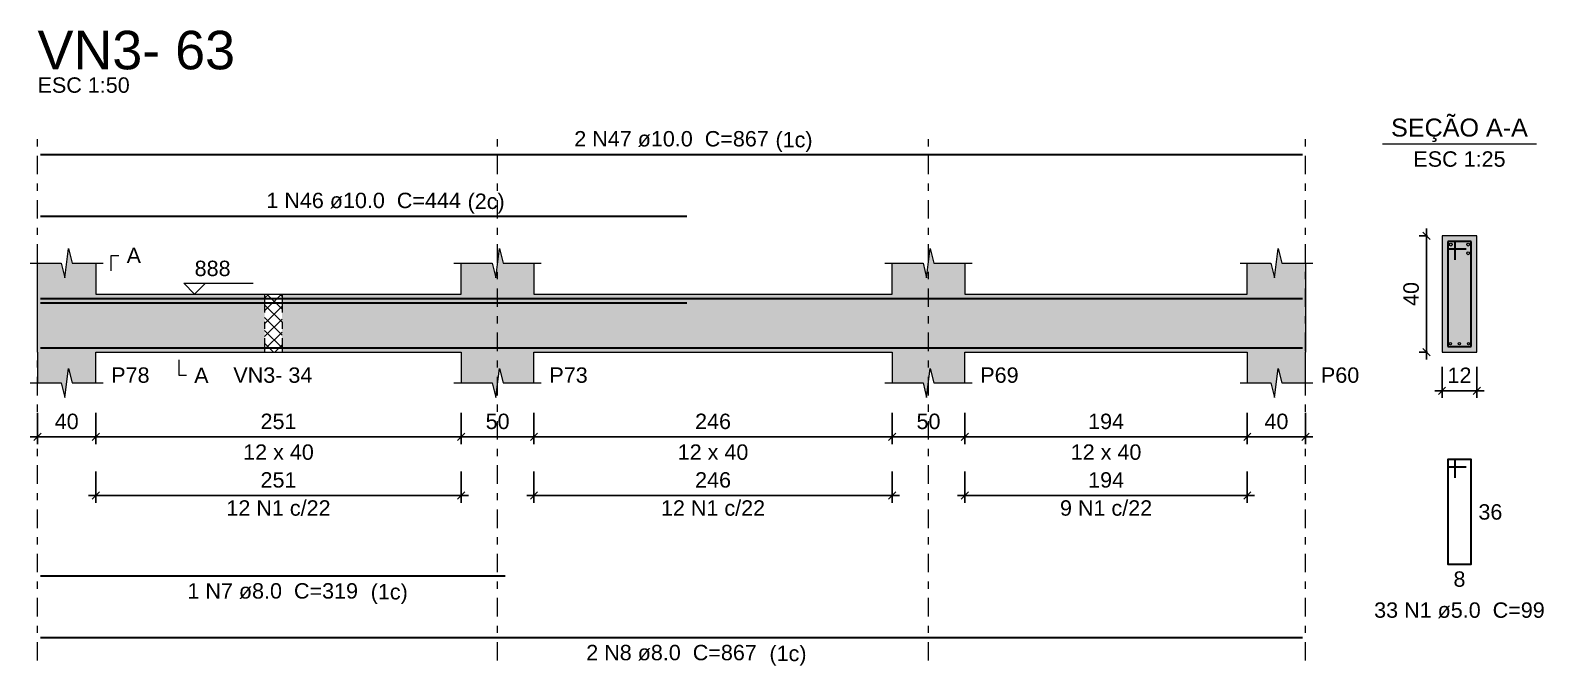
# Model space of a CAD drawing. Header units: millimetres. Extents: x -8 to 605, y -494 to 220.
# Drawn here: x 521.81 to 542.6, y -435.33 to -426.59 of the extents above; entities that cross this region are included whole.
import ezdxf

# ---------------------------------------------------------------- set-up
doc = ezdxf.new("R2010")
doc.units = ezdxf.units.MM
doc.header["$MEASUREMENT"] = 0
doc.linetypes.add('DASHDOT', pattern=[2.54, 1.27, -0.635, 0, -0.635])
doc.linetypes.add('NULL', pattern=[0])
for name, color, linetype, lineweight in [('Descrição da armadura', 7, 'Continuous', 0), ('DT-Barras na forma', 7, 'Continuous', 30), ('DT-Barras no corte', 5, 'Continuous', 5), ('DT-Barras rebatidas', 7, 'Continuous', 30), ('DT-Cotas', 7, 'Continuous', 5), ('DT-Forma', 5, 'Continuous', 5), ('DT-Hachura forma vigas', 252, 'Continuous', 5), ('DT-Hachura intersecção vigas', 9, 'Continuous', 5), ('DT-Hachura seção vigas', 252, 'Continuous', 5), ('DT-Pontilhado', 9, 'DASHDOT', 5), ('DT-Textos', 7, 'Continuous', 5), ('DT-Título', 5, 'Continuous', 20), ('Textos armaduras', 7, 'Continuous', 0)]:
    doc.layers.add(name, color=color, linetype=linetype, lineweight=lineweight)
doc.styles.add('Arial', font='arial.ttf')
doc.dimstyles.new('UM_25.000000', dxfattribs={"dimtxt": 0.18, "dimasz": 0.1, "dimexe": 0.1, "dimexo": 0.2, "dimgap": 0, "dimtad": 1, "dimtih": 1, "dimtoh": 1, "dimdec": 1, "dimlfac": 25, "dimzin": 0, "dimdsep": 46, "dimtxsty": 'Standard', "dimcen": 0.09, "dimdle": 0.1, "dimadec": 1, "dimazin": 2, "dimtfac": 1, "dimtdec": 4, "dimtofl": 0, "dimtmove": 0, "dimatfit": 3, "dimfxl": 1, "dimtolj": 1, "dimarcsym": 0})
doc.dimstyles.new('UM_50.000000', dxfattribs={"dimtxt": 0.18, "dimasz": 0.1, "dimexe": 0.1, "dimexo": 0.2, "dimgap": 0, "dimtad": 1, "dimtih": 1, "dimtoh": 1, "dimdec": 1, "dimlfac": 50, "dimzin": 0, "dimdsep": 46, "dimtxsty": 'Standard', "dimcen": 0.09, "dimdle": 0.1, "dimadec": 1, "dimazin": 2, "dimtfac": 1, "dimtdec": 4, "dimtofl": 0, "dimtmove": 0, "dimatfit": 3, "dimfxl": 1, "dimtolj": 1, "dimarcsym": 0})

# ---------------------------------------------------------------- blocks, each defined once
blk = doc.blocks.new('_Oblique')
at = {"color": 0, "linetype": 'ByBlock', "lineweight": -2}
blk.add_line((-0.5, -0.5), (0.5, 0.5), dxfattribs=at)
blk = doc.blocks.new('*D5085')
at = {"layer": 'Defpoints', "color": 0, "transparency": 16777216}
for p in [(521.906, -431.656), (522.706, -431.656), (522.706, -432.185)]:
    blk.add_point(p, dxfattribs=at)
at = {"layer": 'DT-Cotas', "color": 0, "lineweight": -2, "transparency": 16777216}
for p, q in [((521.906, -431.856), (521.906, -432.285)), ((522.706, -431.856), (522.706, -432.285)), ((521.806, -432.185), (522.806, -432.185))]:
    blk.add_line(p, q, dxfattribs=at)
at = {"layer": 'DT-Cotas', "color": 0, "lineweight": -2, "transparency": 16777216, "xscale": 0.1, "yscale": 0.1, "zscale": 0.1, "rotation": 180}
blk.add_blockref('_Oblique', (521.906, -432.185), dxfattribs=at)
at = {"layer": 'DT-Cotas', "color": 0, "lineweight": -2, "transparency": 16777216, "xscale": 0.1, "yscale": 0.1, "zscale": 0.1}
blk.add_blockref('_Oblique', (522.706, -432.185), dxfattribs=at)
at = {"layer": 'DT-Cotas', "color": 7, "transparency": 16777216, "insert": (522.306, -431.973), "char_height": 0.2118, "attachment_point": 5, "rotation": 0.0057, "style": 'Arial'}
blk.add_mtext('\\A1;40', dxfattribs=at)
blk = doc.blocks.new('*D5086')
at = {"layer": 'Defpoints', "color": 0, "transparency": 16777216}
for p in [(522.706, -431.656), (527.726, -431.656), (527.726, -432.185)]:
    blk.add_point(p, dxfattribs=at)
at = {"layer": 'DT-Cotas', "color": 0, "lineweight": -2, "transparency": 16777216}
for p, q in [((522.706, -431.856), (522.706, -432.285)), ((527.726, -431.856), (527.726, -432.285)), ((522.606, -432.185), (527.826, -432.185))]:
    blk.add_line(p, q, dxfattribs=at)
at = {"layer": 'DT-Cotas', "color": 0, "lineweight": -2, "transparency": 16777216, "xscale": 0.1, "yscale": 0.1, "zscale": 0.1, "rotation": 180}
blk.add_blockref('_Oblique', (522.706, -432.185), dxfattribs=at)
at = {"layer": 'DT-Cotas', "color": 0, "lineweight": -2, "transparency": 16777216, "xscale": 0.1, "yscale": 0.1, "zscale": 0.1}
blk.add_blockref('_Oblique', (527.726, -432.185), dxfattribs=at)
at = {"layer": 'DT-Cotas', "color": 7, "transparency": 16777216, "insert": (525.216, -431.973), "char_height": 0.2118, "attachment_point": 5, "rotation": 0.0057, "style": 'Arial'}
blk.add_mtext('\\A1;251', dxfattribs=at)
blk = doc.blocks.new('*D5087')
at = {"layer": 'Defpoints', "color": 0, "transparency": 16777216}
for p in [(527.726, -431.656), (528.726, -431.656), (528.726, -432.185)]:
    blk.add_point(p, dxfattribs=at)
at = {"layer": 'DT-Cotas', "color": 0, "lineweight": -2, "transparency": 16777216}
for p, q in [((527.726, -431.856), (527.726, -432.285)), ((528.726, -431.856), (528.726, -432.285)), ((527.626, -432.185), (528.826, -432.185))]:
    blk.add_line(p, q, dxfattribs=at)
at = {"layer": 'DT-Cotas', "color": 0, "lineweight": -2, "transparency": 16777216, "xscale": 0.1, "yscale": 0.1, "zscale": 0.1, "rotation": 180}
blk.add_blockref('_Oblique', (527.726, -432.185), dxfattribs=at)
at = {"layer": 'DT-Cotas', "color": 0, "lineweight": -2, "transparency": 16777216, "xscale": 0.1, "yscale": 0.1, "zscale": 0.1}
blk.add_blockref('_Oblique', (528.726, -432.185), dxfattribs=at)
at = {"layer": 'DT-Cotas', "color": 7, "transparency": 16777216, "insert": (528.226, -431.973), "char_height": 0.2118, "attachment_point": 5, "rotation": 0.0057, "style": 'Arial'}
blk.add_mtext('\\A1;50', dxfattribs=at)
blk = doc.blocks.new('*D5088')
at = {"layer": 'Defpoints', "color": 0, "transparency": 16777216}
for p in [(528.726, -431.656), (533.646, -431.656), (533.646, -432.185)]:
    blk.add_point(p, dxfattribs=at)
at = {"layer": 'DT-Cotas', "color": 0, "lineweight": -2, "transparency": 16777216}
for p, q in [((528.726, -431.856), (528.726, -432.285)), ((533.646, -431.856), (533.646, -432.285)), ((528.626, -432.185), (533.746, -432.185))]:
    blk.add_line(p, q, dxfattribs=at)
at = {"layer": 'DT-Cotas', "color": 0, "lineweight": -2, "transparency": 16777216, "xscale": 0.1, "yscale": 0.1, "zscale": 0.1, "rotation": 180}
blk.add_blockref('_Oblique', (528.726, -432.185), dxfattribs=at)
at = {"layer": 'DT-Cotas', "color": 0, "lineweight": -2, "transparency": 16777216, "xscale": 0.1, "yscale": 0.1, "zscale": 0.1}
blk.add_blockref('_Oblique', (533.646, -432.185), dxfattribs=at)
at = {"layer": 'DT-Cotas', "color": 7, "transparency": 16777216, "insert": (531.186, -431.973), "char_height": 0.2118, "attachment_point": 5, "rotation": 0.0057, "style": 'Arial'}
blk.add_mtext('\\A1;246', dxfattribs=at)
blk = doc.blocks.new('*D5089')
at = {"layer": 'Defpoints', "color": 0, "transparency": 16777216}
for p in [(533.646, -431.656), (534.646, -431.656), (534.646, -432.185)]:
    blk.add_point(p, dxfattribs=at)
at = {"layer": 'DT-Cotas', "color": 0, "lineweight": -2, "transparency": 16777216}
for p, q in [((533.646, -431.856), (533.646, -432.285)), ((534.646, -431.856), (534.646, -432.285)), ((533.546, -432.185), (534.746, -432.185))]:
    blk.add_line(p, q, dxfattribs=at)
at = {"layer": 'DT-Cotas', "color": 0, "lineweight": -2, "transparency": 16777216, "xscale": 0.1, "yscale": 0.1, "zscale": 0.1, "rotation": 180}
blk.add_blockref('_Oblique', (533.646, -432.185), dxfattribs=at)
at = {"layer": 'DT-Cotas', "color": 0, "lineweight": -2, "transparency": 16777216, "xscale": 0.1, "yscale": 0.1, "zscale": 0.1}
blk.add_blockref('_Oblique', (534.646, -432.185), dxfattribs=at)
at = {"layer": 'DT-Cotas', "color": 7, "transparency": 16777216, "insert": (534.146, -431.973), "char_height": 0.2118, "attachment_point": 5, "rotation": 0.0057, "style": 'Arial'}
blk.add_mtext('\\A1;50', dxfattribs=at)
blk = doc.blocks.new('*D5090')
at = {"layer": 'Defpoints', "color": 0, "transparency": 16777216}
for p in [(534.646, -431.656), (538.526, -431.656), (538.526, -432.185)]:
    blk.add_point(p, dxfattribs=at)
at = {"layer": 'DT-Cotas', "color": 0, "lineweight": -2, "transparency": 16777216}
for p, q in [((534.646, -431.856), (534.646, -432.285)), ((538.526, -431.856), (538.526, -432.285)), ((534.546, -432.185), (538.626, -432.185))]:
    blk.add_line(p, q, dxfattribs=at)
at = {"layer": 'DT-Cotas', "color": 0, "lineweight": -2, "transparency": 16777216, "xscale": 0.1, "yscale": 0.1, "zscale": 0.1, "rotation": 180}
blk.add_blockref('_Oblique', (534.646, -432.185), dxfattribs=at)
at = {"layer": 'DT-Cotas', "color": 0, "lineweight": -2, "transparency": 16777216, "xscale": 0.1, "yscale": 0.1, "zscale": 0.1}
blk.add_blockref('_Oblique', (538.526, -432.185), dxfattribs=at)
at = {"layer": 'DT-Cotas', "color": 7, "transparency": 16777216, "insert": (536.586, -431.973), "char_height": 0.2118, "attachment_point": 5, "rotation": 0.0057, "style": 'Arial'}
blk.add_mtext('\\A1;194', dxfattribs=at)
blk = doc.blocks.new('*D5091')
at = {"layer": 'Defpoints', "color": 0, "transparency": 16777216}
for p in [(538.526, -431.656), (539.326, -431.656), (539.326, -432.185)]:
    blk.add_point(p, dxfattribs=at)
at = {"layer": 'DT-Cotas', "color": 0, "lineweight": -2, "transparency": 16777216}
for p, q in [((538.526, -431.856), (538.526, -432.285)), ((539.326, -431.856), (539.326, -432.285)), ((538.426, -432.185), (539.426, -432.185))]:
    blk.add_line(p, q, dxfattribs=at)
at = {"layer": 'DT-Cotas', "color": 0, "lineweight": -2, "transparency": 16777216, "xscale": 0.1, "yscale": 0.1, "zscale": 0.1, "rotation": 180}
blk.add_blockref('_Oblique', (538.526, -432.185), dxfattribs=at)
at = {"layer": 'DT-Cotas', "color": 0, "lineweight": -2, "transparency": 16777216, "xscale": 0.1, "yscale": 0.1, "zscale": 0.1}
blk.add_blockref('_Oblique', (539.326, -432.185), dxfattribs=at)
at = {"layer": 'DT-Cotas', "color": 7, "transparency": 16777216, "insert": (538.926, -431.973), "char_height": 0.2118, "attachment_point": 5, "rotation": 0.0057, "style": 'Arial'}
blk.add_mtext('\\A1;40', dxfattribs=at)
blk = doc.blocks.new('*D5092')
at = {"layer": 'Defpoints', "color": 0, "transparency": 16777216}
for p in [(540.989, -429.42), (541.201, -429.42), (541.201, -431.02)]:
    blk.add_point(p, dxfattribs=at)
at = {"layer": 'DT-Cotas', "color": 0, "lineweight": -2, "transparency": 16777216}
for p, q in [((540.989, -431.12), (540.989, -429.32)), ((541.001, -429.42), (540.889, -429.42)), ((541.001, -431.02), (540.889, -431.02))]:
    blk.add_line(p, q, dxfattribs=at)
at = {"layer": 'DT-Cotas', "color": 0, "lineweight": -2, "transparency": 16777216, "xscale": 0.1, "yscale": 0.1, "zscale": 0.1}
for p, rotation in [((540.989, -429.42), 90), ((540.989, -431.02), 270)]:
    blk.add_blockref('_Oblique', p, dxfattribs=dict(at, rotation=rotation))
at = {"layer": 'DT-Cotas', "color": 7, "transparency": 16777216, "insert": (540.777, -430.22), "char_height": 0.2118, "attachment_point": 5, "rotation": 90, "style": 'Arial'}
blk.add_mtext('\\A1;40', dxfattribs=at)
blk = doc.blocks.new('*D5093')
at = {"layer": 'Defpoints', "color": 0, "transparency": 16777216}
for p in [(541.201, -431.02), (541.681, -431.02), (541.681, -431.55)]:
    blk.add_point(p, dxfattribs=at)
at = {"layer": 'DT-Cotas', "color": 0, "lineweight": -2, "transparency": 16777216}
for p, q in [((541.201, -431.22), (541.201, -431.65)), ((541.681, -431.22), (541.681, -431.65)), ((541.101, -431.55), (541.781, -431.55))]:
    blk.add_line(p, q, dxfattribs=at)
at = {"layer": 'DT-Cotas', "color": 0, "lineweight": -2, "transparency": 16777216, "xscale": 0.1, "yscale": 0.1, "zscale": 0.1, "rotation": 180}
blk.add_blockref('_Oblique', (541.201, -431.55), dxfattribs=at)
at = {"layer": 'DT-Cotas', "color": 0, "lineweight": -2, "transparency": 16777216, "xscale": 0.1, "yscale": 0.1, "zscale": 0.1}
blk.add_blockref('_Oblique', (541.681, -431.55), dxfattribs=at)
at = {"layer": 'DT-Cotas', "color": 7, "transparency": 16777216, "insert": (541.441, -431.338), "char_height": 0.2118, "attachment_point": 5, "rotation": 0.0057, "style": 'Arial'}
blk.add_mtext('\\A1;12', dxfattribs=at)
blk = doc.blocks.new('*D5094')
at = {"layer": 'Defpoints', "color": 0, "transparency": 16777216}
for p in [(522.706, -432.461), (527.726, -432.461), (527.726, -432.99)]:
    blk.add_point(p, dxfattribs=at)
at = {"layer": 'DT-Cotas', "color": 0, "lineweight": -2, "transparency": 16777216}
for p, q in [((522.706, -432.661), (522.706, -433.09)), ((527.726, -432.661), (527.726, -433.09)), ((522.606, -432.99), (527.826, -432.99))]:
    blk.add_line(p, q, dxfattribs=at)
at = {"layer": 'DT-Cotas', "color": 0, "lineweight": -2, "transparency": 16777216, "xscale": 0.1, "yscale": 0.1, "zscale": 0.1, "rotation": 180}
blk.add_blockref('_Oblique', (522.706, -432.99), dxfattribs=at)
at = {"layer": 'DT-Cotas', "color": 0, "lineweight": -2, "transparency": 16777216, "xscale": 0.1, "yscale": 0.1, "zscale": 0.1}
blk.add_blockref('_Oblique', (527.726, -432.99), dxfattribs=at)
at = {"layer": 'DT-Cotas', "color": 7, "transparency": 16777216, "insert": (525.216, -432.778), "char_height": 0.2118, "attachment_point": 5, "rotation": 0.0057, "style": 'Arial'}
blk.add_mtext('\\A1;251', dxfattribs=at)
blk = doc.blocks.new('*D5095')
at = {"layer": 'Defpoints', "color": 0, "transparency": 16777216}
for p in [(528.726, -432.461), (533.646, -432.461), (533.646, -432.99)]:
    blk.add_point(p, dxfattribs=at)
at = {"layer": 'DT-Cotas', "color": 0, "lineweight": -2, "transparency": 16777216}
for p, q in [((528.726, -432.661), (528.726, -433.09)), ((533.646, -432.661), (533.646, -433.09)), ((528.626, -432.99), (533.746, -432.99))]:
    blk.add_line(p, q, dxfattribs=at)
at = {"layer": 'DT-Cotas', "color": 0, "lineweight": -2, "transparency": 16777216, "xscale": 0.1, "yscale": 0.1, "zscale": 0.1, "rotation": 180}
blk.add_blockref('_Oblique', (528.726, -432.99), dxfattribs=at)
at = {"layer": 'DT-Cotas', "color": 0, "lineweight": -2, "transparency": 16777216, "xscale": 0.1, "yscale": 0.1, "zscale": 0.1}
blk.add_blockref('_Oblique', (533.646, -432.99), dxfattribs=at)
at = {"layer": 'DT-Cotas', "color": 7, "transparency": 16777216, "insert": (531.186, -432.778), "char_height": 0.2118, "attachment_point": 5, "rotation": 0.0057, "style": 'Arial'}
blk.add_mtext('\\A1;246', dxfattribs=at)
blk = doc.blocks.new('*D5096')
at = {"layer": 'Defpoints', "color": 0, "transparency": 16777216}
for p in [(534.646, -432.461), (538.526, -432.461), (538.526, -432.99)]:
    blk.add_point(p, dxfattribs=at)
at = {"layer": 'DT-Cotas', "color": 0, "lineweight": -2, "transparency": 16777216}
for p, q in [((534.646, -432.661), (534.646, -433.09)), ((538.526, -432.661), (538.526, -433.09)), ((534.546, -432.99), (538.626, -432.99))]:
    blk.add_line(p, q, dxfattribs=at)
at = {"layer": 'DT-Cotas', "color": 0, "lineweight": -2, "transparency": 16777216, "xscale": 0.1, "yscale": 0.1, "zscale": 0.1, "rotation": 180}
blk.add_blockref('_Oblique', (534.646, -432.99), dxfattribs=at)
at = {"layer": 'DT-Cotas', "color": 0, "lineweight": -2, "transparency": 16777216, "xscale": 0.1, "yscale": 0.1, "zscale": 0.1}
blk.add_blockref('_Oblique', (538.526, -432.99), dxfattribs=at)
at = {"layer": 'DT-Cotas', "color": 7, "transparency": 16777216, "insert": (536.586, -432.778), "char_height": 0.2118, "attachment_point": 5, "rotation": 0.0057, "style": 'Arial'}
blk.add_mtext('\\A1;194', dxfattribs=at)

msp = doc.modelspace()

# ---------------------------------------------------------------- hatches: boundary and pattern name
at = {"layer": 'DT-Hachura forma vigas', "linetype": 'Continuous'}
for points in [[(522.7056, -431.0203), (525.0256, -431.0203), (525.0256, -430.2203), (522.7056, -430.2203), (522.7056, -429.7967), (522.3806, -429.7967), (522.3306, -429.5967), (522.2806, -429.9967), (522.2306, -429.7967), (521.9056, -429.7967), (521.9056, -430.2203), (521.9056, -431.0203), (521.9056, -431.4439), (522.2306, -431.4439), (522.2806, -431.6439), (522.3306, -431.2439), (522.3806, -431.4439), (522.7056, -431.4439), (522.7056, -431.0203)], [(539.3256, -431.4439), (539.3256, -431.0203), (539.3256, -430.2203), (539.3256, -429.7967), (539.0006, -429.7967), (538.9506, -429.5967), (538.9006, -429.9967), (538.8506, -429.7967), (538.5256, -429.7967), (538.5256, -430.2203), (534.6456, -430.2203), (534.6456, -429.7967), (534.2206, -429.7967), (534.1706, -429.5967), (534.1206, -429.9967), (534.0706, -429.7967), (533.6456, -429.7967), (533.6456, -430.2203), (528.7256, -430.2203), (528.7256, -429.7967), (528.3006, -429.7967), (528.2506, -429.5967), (528.2006, -429.9967), (528.1506, -429.7967), (527.7256, -429.7967), (527.7256, -430.2203), (525.2656, -430.2203), (525.2656, -431.0203), (527.7256, -431.0203), (527.7256, -431.4439), (528.1506, -431.4439), (528.2006, -431.6439), (528.2506, -431.2439), (528.3006, -431.4439), (528.7256, -431.4439), (528.7256, -431.0203), (533.6456, -431.0203), (533.6456, -431.4439), (534.0706, -431.4439), (534.1206, -431.6439), (534.1706, -431.2439), (534.2206, -431.4439), (534.6456, -431.4439), (534.6456, -431.0203), (538.5256, -431.0203), (538.5256, -431.4439), (538.8506, -431.4439), (538.9006, -431.6439), (538.9506, -431.2439), (539.0006, -431.4439), (539.3256, -431.4439)]]:
    msp.add_hatch(color=252, dxfattribs=at).paths.add_polyline_path(points)
at = {"layer": 'DT-Hachura intersecção vigas', "linetype": 'Continuous'}
h = msp.add_hatch(dxfattribs=at)
h.set_pattern_fill('ANSI37', color=9, style=0)
h.set_pattern_definition([(45, (491.48074, -487.50912), (-0.08838835, 0.08838835), []), (135, (491.48074, -487.50912), (-0.08838835, -0.08838835), [])])
h.paths.add_polyline_path([(525.0256, -431.0203), (525.2656, -431.0203), (525.2656, -430.2203), (525.0256, -430.2203), (525.0256, -431.0203)])
at = {"layer": 'DT-Hachura seção vigas', "linetype": 'Continuous'}
msp.add_hatch(color=252, dxfattribs=at).paths.add_polyline_path([(541.2008, -431.0203), (541.2008, -431.0203), (541.6808, -431.0203), (541.6808, -429.4203), (541.2008, -429.4203), (541.2008, -431.0203)])

# ---------------------------------------------------------------- linework, layer by layer
at = {"layer": 'DT-Barras na forma'}
for p, q in [((541.3808, -429.5003), (541.2808, -429.5003)), ((541.2808, -429.5003), (541.2808, -430.9403)), ((541.6008, -429.5003), (541.2808, -429.5003)), ((541.2808, -429.5003), (541.2808, -429.6003)), ((541.3808, -429.7503), (541.3808, -429.5003)), ((541.6008, -430.9403), (541.6008, -429.5003)), ((541.2808, -429.6003), (541.5308, -429.6003)), ((541.2808, -430.9403), (541.6008, -430.9403))]:
    msp.add_line(p, q, dxfattribs=at)
for points in [[(521.9456, -430.2803), (539.2856, -430.2803)], [(521.9456, -430.3403), (530.8256, -430.3403)], [(521.9456, -430.9623), (528.3283, -430.9623)], [(521.9456, -430.9623), (539.2856, -430.9623)]]:
    msp.add_lwpolyline(points, dxfattribs=at)
at = {"layer": 'DT-Barras no corte'}
for centre, radius in [((541.3208, -429.5403), 0.02), ((541.5608, -429.5403), 0.02), ((541.5608, -429.6603), 0.02), ((541.3168, -430.9043), 0.016), ((541.4408, -430.9043), 0.016), ((541.5648, -430.9043), 0.016)]:
    msp.add_circle(centre, radius, dxfattribs=at)
at = {"layer": 'DT-Barras rebatidas'}
for points in [[(521.9456, -428.3035), (539.2856, -428.3035)], [(521.9456, -429.1507), (530.8256, -429.1507)], [(541.3808, -432.747), (541.3808, -432.497), (541.2808, -432.497), (541.2808, -433.937), (541.6008, -433.937), (541.6008, -432.497), (541.2808, -432.497), (541.2808, -432.597), (541.5308, -432.597)], [(521.9456, -434.097), (528.3283, -434.097)], [(521.9456, -434.9442), (539.2856, -434.9442)]]:
    msp.add_lwpolyline(points, dxfattribs=at)
at = {"layer": 'DT-Forma'}
for p, q in [((541.6808, -429.4203), (541.2008, -429.4203)), ((541.2008, -429.4203), (541.2008, -431.0203)), ((541.6808, -431.0203), (541.6808, -429.4203)), ((522.2806, -429.9967), (522.3306, -429.5967)), ((522.3306, -429.5967), (522.3806, -429.7967)), ((528.2006, -429.9967), (528.2506, -429.5967)), ((528.2506, -429.5967), (528.3006, -429.7967)), ((534.1206, -429.9967), (534.1706, -429.5967)), ((534.1706, -429.5967), (534.2206, -429.7967)), ((538.9006, -429.9967), (538.9506, -429.5967)), ((538.9506, -429.5967), (539.0006, -429.7967)), ((521.8056, -429.7967), (522.2306, -429.7967)), ((521.9056, -430.2203), (521.9056, -429.7967)), ((522.2306, -429.7967), (522.2806, -429.9967)), ((522.3806, -429.7967), (522.8056, -429.7967)), ((522.7056, -429.7967), (522.7056, -430.2203)), ((527.6256, -429.7967), (528.1506, -429.7967)), ((527.7256, -430.2203), (527.7256, -429.7967)), ((528.1506, -429.7967), (528.2006, -429.9967)), ((528.3006, -429.7967), (528.8256, -429.7967)), ((528.7256, -429.7967), (528.7256, -430.2203)), ((533.5456, -429.7967), (534.0706, -429.7967)), ((533.6456, -430.2203), (533.6456, -429.7967)), ((534.0706, -429.7967), (534.1206, -429.9967)), ((534.2206, -429.7967), (534.7456, -429.7967)), ((534.6456, -429.7967), (534.6456, -430.2203)), ((538.4256, -429.7967), (538.8506, -429.7967)), ((538.5256, -430.2203), (538.5256, -429.7967)), ((538.8506, -429.7967), (538.9006, -429.9967)), ((539.0006, -429.7967), (539.4256, -429.7967)), ((539.3256, -429.7967), (539.3256, -430.2203)), ((522.7057, -430.2203), (525.0256, -430.2203)), ((525.0256, -430.2203), (525.2656, -430.2203)), ((525.2656, -430.2203), (527.7256, -430.2203)), ((528.7256, -430.2203), (533.6456, -430.2203)), ((534.6456, -430.2203), (538.5256, -430.2203)), ((521.9056, -431.0203), (521.9056, -431.4439)), ((522.7057, -431.4439), (522.7057, -431.0203)), ((522.7057, -431.0203), (525.0256, -431.0203)), ((525.0256, -431.0203), (525.2656, -431.0203)), ((525.2656, -431.0203), (527.7256, -431.0203)), ((527.7256, -431.0203), (527.7256, -431.4439)), ((528.7256, -431.4439), (528.7256, -431.0203)), ((528.7256, -431.0203), (533.6456, -431.0203)), ((533.6456, -431.0203), (533.6456, -431.4439)), ((534.6456, -431.4439), (534.6456, -431.0203)), ((534.6456, -431.0203), (538.5256, -431.0203)), ((538.5256, -431.0203), (538.5256, -431.4439)), ((539.3256, -431.4439), (539.3256, -431.0203)), ((541.2008, -431.0203), (541.6808, -431.0203)), ((521.8056, -431.4439), (522.2306, -431.4439)), ((522.2306, -431.4439), (522.2806, -431.6439)), ((522.2806, -431.6439), (522.3306, -431.2439)), ((522.3306, -431.2439), (522.3806, -431.4439)), ((522.3806, -431.4439), (522.8057, -431.4439)), ((527.6256, -431.4439), (528.1506, -431.4439)), ((528.1506, -431.4439), (528.2006, -431.6439)), ((528.2006, -431.6439), (528.2506, -431.2439)), ((528.2506, -431.2439), (528.3006, -431.4439)), ((528.3006, -431.4439), (528.8256, -431.4439)), ((533.5456, -431.4439), (534.0706, -431.4439)), ((534.0706, -431.4439), (534.1206, -431.6439)), ((534.1206, -431.6439), (534.1706, -431.2439)), ((534.1706, -431.2439), (534.2206, -431.4439)), ((534.2206, -431.4439), (534.7456, -431.4439)), ((538.4256, -431.4439), (538.8506, -431.4439)), ((538.8506, -431.4439), (538.9006, -431.6439)), ((538.9006, -431.6439), (538.9506, -431.2439)), ((538.9506, -431.2439), (539.0006, -431.4439)), ((539.0006, -431.4439), (539.4256, -431.4439))]:
    msp.add_line(p, q, dxfattribs=at)
at = {"layer": 'DT-Forma', "linetype": 'Continuous'}
for p, q in [((521.9056, -431.0203), (521.9056, -430.2203)), ((539.3256, -430.2203), (539.3256, -431.0203))]:
    msp.add_line(p, q, dxfattribs=at)
at = {"layer": 'DT-Pontilhado', "ltscale": 0.2}
for p, q in [((521.9056, -435.2619), (521.9056, -428.0917)), ((528.2256, -435.2619), (528.2256, -428.0917)), ((534.1456, -435.2619), (534.1456, -428.0917)), ((539.3256, -435.2619), (539.3256, -428.0917)), ((525.0256, -430.2203), (525.0256, -431.0203)), ((525.2656, -430.2203), (525.2656, -431.0203))]:
    msp.add_line(p, q, dxfattribs=at)
at = {"layer": 'DT-Textos'}
msp.add_line((540.3818, -428.1554), (542.4998, -428.1554), dxfattribs=at)
for points in [[(522.9175, -429.9026), (522.9175, -429.6908), (523.0234, -429.6908)], [(524.2117, -430.0721), (524.0634, -430.2203), (523.9151, -430.0721), (524.8682, -430.0721)], [(523.8457, -431.1262), (523.8457, -431.338), (523.9516, -431.338)]]:
    msp.add_lwpolyline(points, dxfattribs=at)

# ---------------------------------------------------------------- texts
at = {"layer": 'Descrição da armadura', "linetype": 'NULL', "char_height": 0.2118, "attachment_point": 8, "line_spacing_factor": 0.9, "style": 'Arial'}
for s, insert, width in [('2 N47 ø10.0  C=867', (530.6156, -428.1972), 5.344721), ('1 N46 ø10.0  C=444', (526.3856, -429.0452), 5.344721), ('12 N1 c/22', (525.2157, -433.2718), 2.86156), ('12 N1 c/22', (531.1856, -433.2718), 2.86156), ('9 N1 c/22', (536.5856, -433.2718), 2.53256), ('1 N7 ø8.0  C=319', (525.1366, -434.4142), 4.686721), ('33 N1 ø5.0  C=99', (541.4406, -434.6782), 4.686721), ('2 N8 ø8.0  C=867', (530.6156, -435.2622), 4.686721)]:
    msp.add_mtext(s, dxfattribs=dict(at, insert=insert, width=width))
at = {"layer": 'DT-Textos', "linetype": 'NULL', "line_spacing_factor": 0.798, "style": 'Arial'}
for s, insert, char_height, width, attachment_point in [('ESC 1:50', (521.9056, -427.4562), 0.2118, 2.532883, 7), ('SEÇÃO A-A', (541.4406, -428.1311), 0.2471, 3.760741, 8), ('(1c)', (532.0436, -428.2671), 0.2118, 1.018965, 7), ('ESC 1:25', (541.4406, -428.4732), 0.2118, 2.532883, 8), ('(2c)', (527.8136, -429.1151), 0.2118, 1.018965, 7), ('A', (523.1296, -429.7962), 0.2118, 0.394865, 7), ('888', (524.0636, -429.9772), 0.2118, 0.987001, 7), ('P78', (522.9176, -431.4442), 0.2118, 1.052866, 7), ('A', (524.0576, -431.4442), 0.2118, 0.394865, 7), ('VN3- 34', (524.5956, -431.4442), 0.2118, 2.170627, 7), ('P73', (528.9376, -431.4442), 0.2118, 1.052866, 7), ('P69', (534.8576, -431.4442), 0.2118, 1.052866, 7), ('P60', (539.5376, -431.4442), 0.2118, 1.052866, 7), ('12 x 40', (525.2156, -432.5032), 0.2118, 1.940747, 8), ('12 x 40', (531.1856, -432.5032), 0.2118, 1.940747, 8), ('12 x 40', (536.5856, -432.5032), 0.2118, 1.940747, 8), ('(1c)', (526.4826, -434.4841), 0.2118, 1.018965, 7), ('(1c)', (531.9606, -435.3321), 0.2118, 1.018965, 7)]:
    msp.add_mtext(s, dxfattribs=dict(at, insert=insert, char_height=char_height, width=width, attachment_point=attachment_point))
at = {"layer": 'DT-Título', "linetype": 'NULL', "insert": (521.9056, -427.1384), "char_height": 0.5295, "width": 5.426568, "attachment_point": 7, "line_spacing_factor": 0.798, "style": 'Arial'}
msp.add_mtext('VN3- 63', dxfattribs=at)
at = {"layer": 'Textos armaduras', "linetype": 'NULL', "char_height": 0.2118, "line_spacing_factor": 0.9, "style": 'Arial'}
for s, insert, width, attachment_point in [('36', (541.7008, -433.1111), 1.058001, 1), ('8', (541.4408, -434.0343), 0.729, 2)]:
    msp.add_mtext(s, dxfattribs=dict(at, insert=insert, width=width, attachment_point=attachment_point))

# ---------------------------------------------------------------- dimensions: what is measured, and where the dimension line sits
at = {"layer": 'DT-Cotas'}
dim = msp.add_linear_dim(base=(540.989, -429.4203), p1=(541.2008, -431.0203), p2=(541.2008, -429.4203), angle=90, dimstyle='UM_25.000000', override={"dimtxt": 0.2118, "dimasz": 0.1, "dimexe": 0.1, "dimexo": 0.2, "dimtad": 1, "dimtih": 0, "dimtoh": 0, "dimdec": 1, "dimlfac": 25, "dimzin": 8, "dimtxsty": 'Arial', "dimblk": 'Oblique', "dimblk1": 'Oblique', "dimblk2": 'Oblique', "dimsah": 1, "dimdle": 0.1, "dimse1": 0, "dimse2": 0, "dimclrt": 7, "dimadec": 1, "dimazin": 3, "dimtmove": 2, "dimldrblk": 'Oblique'}, dxfattribs=at)
dim.commit()
dim.dimension.update_dxf_attribs({"geometry": '*D5092', "text_midpoint": (540.7772, -430.2203), "dimtype": 160, "text_rotation": 90})
for base, p1, p2, dimstyle, override, picture, middle in [((541.6808, -431.5498), (541.2008, -431.0203), (541.6808, -431.0203), 'UM_25.000000', {"dimtxt": 0.2118, "dimasz": 0.1, "dimexe": 0.1, "dimexo": 0.2, "dimtad": 1, "dimtih": 0, "dimtoh": 0, "dimdec": 1, "dimlfac": 25, "dimzin": 8, "dimtxsty": 'Arial', "dimblk": 'Oblique', "dimblk1": 'Oblique', "dimblk2": 'Oblique', "dimsah": 1, "dimdle": 0.1, "dimse1": 0, "dimse2": 0, "dimclrt": 7, "dimadec": 1, "dimazin": 3, "dimtmove": 2, "dimldrblk": 'Oblique'}, '*D5093', (541.4408, -431.338)), ((522.7057, -432.1852), (521.9056, -431.6557), (522.7057, -431.6557), 'UM_50.000000', {"dimtxt": 0.2118, "dimasz": 0.1, "dimexe": 0.1, "dimexo": 0.2, "dimtad": 1, "dimtih": 0, "dimtoh": 0, "dimdec": 1, "dimlfac": 50, "dimzin": 8, "dimtxsty": 'Arial', "dimblk": 'Oblique', "dimblk1": 'Oblique', "dimblk2": 'Oblique', "dimsah": 1, "dimdle": 0.1, "dimse1": 0, "dimse2": 0, "dimclrt": 7, "dimadec": 1, "dimazin": 3, "dimtmove": 2, "dimldrblk": 'Oblique'}, '*D5085', (522.3056, -431.9734)), ((527.7256, -432.1852), (522.7057, -431.6557), (527.7256, -431.6557), 'UM_50.000000', {"dimtxt": 0.2118, "dimasz": 0.1, "dimexe": 0.1, "dimexo": 0.2, "dimtad": 1, "dimtih": 0, "dimtoh": 0, "dimdec": 1, "dimlfac": 50, "dimzin": 8, "dimtxsty": 'Arial', "dimblk": 'Oblique', "dimblk1": 'Oblique', "dimblk2": 'Oblique', "dimsah": 1, "dimdle": 0.1, "dimse1": 0, "dimse2": 0, "dimclrt": 7, "dimadec": 1, "dimazin": 3, "dimtmove": 2, "dimldrblk": 'Oblique'}, '*D5086', (525.2157, -431.9734)), ((528.7256, -432.1852), (527.7256, -431.6557), (528.7256, -431.6557), 'UM_50.000000', {"dimtxt": 0.2118, "dimasz": 0.1, "dimexe": 0.1, "dimexo": 0.2, "dimtad": 1, "dimtih": 0, "dimtoh": 0, "dimdec": 1, "dimlfac": 50, "dimzin": 8, "dimtxsty": 'Arial', "dimblk": 'Oblique', "dimblk1": 'Oblique', "dimblk2": 'Oblique', "dimsah": 1, "dimdle": 0.1, "dimse1": 0, "dimse2": 0, "dimclrt": 7, "dimadec": 1, "dimazin": 3, "dimtmove": 2, "dimldrblk": 'Oblique'}, '*D5087', (528.2256, -431.9734)), ((533.6456, -432.1852), (528.7256, -431.6557), (533.6456, -431.6557), 'UM_50.000000', {"dimtxt": 0.2118, "dimasz": 0.1, "dimexe": 0.1, "dimexo": 0.2, "dimtad": 1, "dimtih": 0, "dimtoh": 0, "dimdec": 1, "dimlfac": 50, "dimzin": 8, "dimtxsty": 'Arial', "dimblk": 'Oblique', "dimblk1": 'Oblique', "dimblk2": 'Oblique', "dimsah": 1, "dimdle": 0.1, "dimse1": 0, "dimse2": 0, "dimclrt": 7, "dimadec": 1, "dimazin": 3, "dimtmove": 2, "dimldrblk": 'Oblique'}, '*D5088', (531.1856, -431.9734)), ((534.6456, -432.1852), (533.6456, -431.6557), (534.6456, -431.6557), 'UM_50.000000', {"dimtxt": 0.2118, "dimasz": 0.1, "dimexe": 0.1, "dimexo": 0.2, "dimtad": 1, "dimtih": 0, "dimtoh": 0, "dimdec": 1, "dimlfac": 50, "dimzin": 8, "dimtxsty": 'Arial', "dimblk": 'Oblique', "dimblk1": 'Oblique', "dimblk2": 'Oblique', "dimsah": 1, "dimdle": 0.1, "dimse1": 0, "dimse2": 0, "dimclrt": 7, "dimadec": 1, "dimazin": 3, "dimtmove": 2, "dimldrblk": 'Oblique'}, '*D5089', (534.1456, -431.9734)), ((538.5256, -432.1852), (534.6456, -431.6557), (538.5256, -431.6557), 'UM_50.000000', {"dimtxt": 0.2118, "dimasz": 0.1, "dimexe": 0.1, "dimexo": 0.2, "dimtad": 1, "dimtih": 0, "dimtoh": 0, "dimdec": 1, "dimlfac": 50, "dimzin": 8, "dimtxsty": 'Arial', "dimblk": 'Oblique', "dimblk1": 'Oblique', "dimblk2": 'Oblique', "dimsah": 1, "dimdle": 0.1, "dimse1": 0, "dimse2": 0, "dimclrt": 7, "dimadec": 1, "dimazin": 3, "dimtmove": 2, "dimldrblk": 'Oblique'}, '*D5090', (536.5856, -431.9734)), ((539.3256, -432.1852), (538.5256, -431.6557), (539.3256, -431.6557), 'UM_50.000000', {"dimtxt": 0.2118, "dimasz": 0.1, "dimexe": 0.1, "dimexo": 0.2, "dimtad": 1, "dimtih": 0, "dimtoh": 0, "dimdec": 1, "dimlfac": 50, "dimzin": 8, "dimtxsty": 'Arial', "dimblk": 'Oblique', "dimblk1": 'Oblique', "dimblk2": 'Oblique', "dimsah": 1, "dimdle": 0.1, "dimse1": 0, "dimse2": 0, "dimclrt": 7, "dimadec": 1, "dimazin": 3, "dimtmove": 2, "dimldrblk": 'Oblique'}, '*D5091', (538.9256, -431.9734)), ((527.7256, -432.9901), (522.7057, -432.4606), (527.7256, -432.4606), 'UM_50.000000', {"dimtxt": 0.2118, "dimasz": 0.1, "dimexe": 0.1, "dimexo": 0.2, "dimtad": 1, "dimtih": 0, "dimtoh": 0, "dimdec": 1, "dimlfac": 50, "dimzin": 8, "dimtxsty": 'Arial', "dimblk": 'Oblique', "dimblk1": 'Oblique', "dimblk2": 'Oblique', "dimsah": 1, "dimdle": 0.1, "dimse1": 0, "dimse2": 0, "dimclrt": 7, "dimadec": 1, "dimazin": 3, "dimtmove": 2, "dimldrblk": 'Oblique'}, '*D5094', (525.2157, -432.7783)), ((533.6456, -432.9901), (528.7256, -432.4606), (533.6456, -432.4606), 'UM_50.000000', {"dimtxt": 0.2118, "dimasz": 0.1, "dimexe": 0.1, "dimexo": 0.2, "dimtad": 1, "dimtih": 0, "dimtoh": 0, "dimdec": 1, "dimlfac": 50, "dimzin": 8, "dimtxsty": 'Arial', "dimblk": 'Oblique', "dimblk1": 'Oblique', "dimblk2": 'Oblique', "dimsah": 1, "dimdle": 0.1, "dimse1": 0, "dimse2": 0, "dimclrt": 7, "dimadec": 1, "dimazin": 3, "dimtmove": 2, "dimldrblk": 'Oblique'}, '*D5095', (531.1856, -432.7783)), ((538.5256, -432.9901), (534.6456, -432.4606), (538.5256, -432.4606), 'UM_50.000000', {"dimtxt": 0.2118, "dimasz": 0.1, "dimexe": 0.1, "dimexo": 0.2, "dimtad": 1, "dimtih": 0, "dimtoh": 0, "dimdec": 1, "dimlfac": 50, "dimzin": 8, "dimtxsty": 'Arial', "dimblk": 'Oblique', "dimblk1": 'Oblique', "dimblk2": 'Oblique', "dimsah": 1, "dimdle": 0.1, "dimse1": 0, "dimse2": 0, "dimclrt": 7, "dimadec": 1, "dimazin": 3, "dimtmove": 2, "dimldrblk": 'Oblique'}, '*D5096', (536.5856, -432.7783))]:
    dim = msp.add_linear_dim(base=base, p1=p1, p2=p2, dimstyle=dimstyle, override=override, dxfattribs=at)
    dim.commit()
    dim.dimension.update_dxf_attribs({"geometry": picture, "text_midpoint": middle, "dimtype": 160, "text_rotation": 0.00573})

doc.saveas('drawing.dxf')
